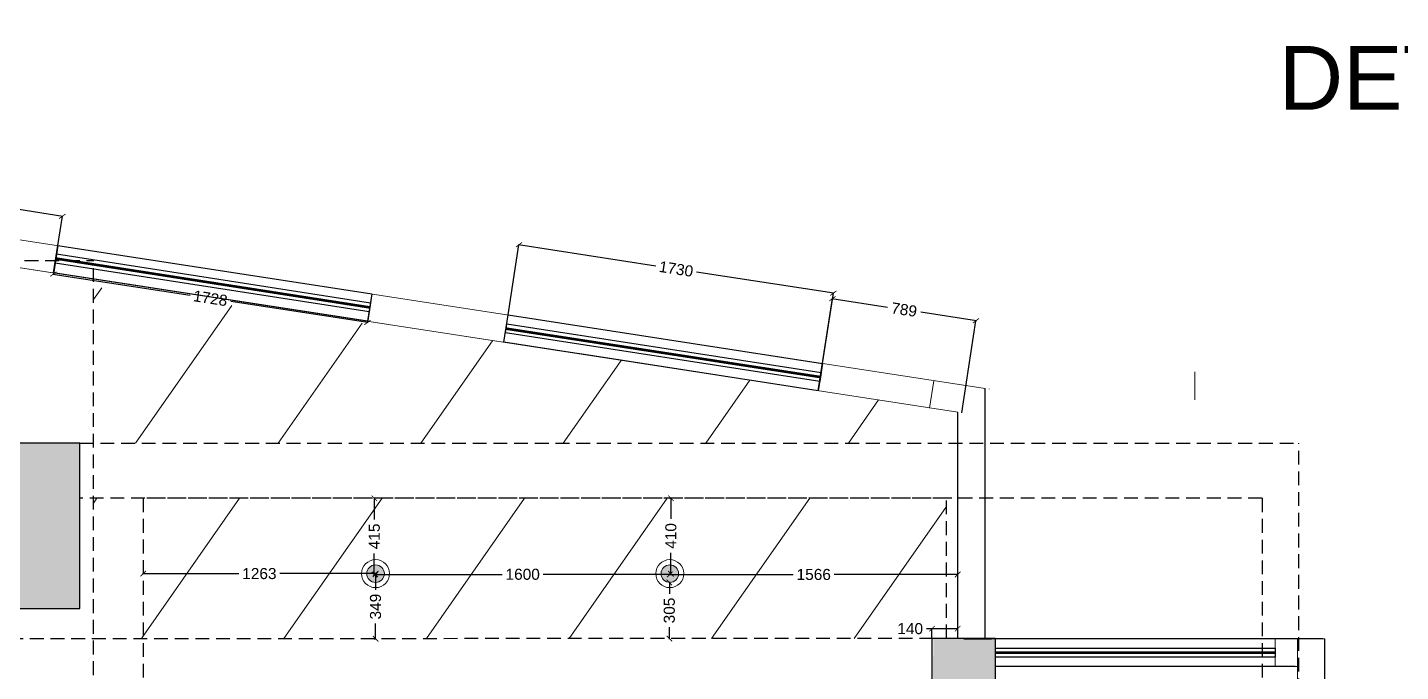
# Model space of a CAD drawing. Header units: millimetres. Extents: x 1464389 to 1998638, y -29162 to 256806.
# Drawn here: x 1776443 to 1783910, y 211051 to 214553 of the extents above; entities that cross this region are included whole.
import ezdxf
from ezdxf import colors
from ezdxf.entities.mleader import LeaderData, LeaderLine
from ezdxf.math import Vec2, Vec3

# ---------------------------------------------------------------- set-up
doc = ezdxf.new("R2010")
doc.units = ezdxf.units.MM
doc.header["$LTSCALE"] = 15
doc.header["$PDMODE"] = 35
doc.linetypes.add('DASHED', pattern=[0.75, 0.5, -0.25])
doc.linetypes.add('DASHED2', pattern=[0.375, 0.25, -0.125])
doc.layers.get('0').update_dxf_attribs({"lineweight": 5})
for name, color, linetype in [('0_COVE_loop', 30, 'Continuous'), ('A-WNDW', 4, 'Continuous'), ('GFC Columns', 6, 'Continuous'), ('GFC Walls', 14, 'Continuous'), ('S-col-3', 3, 'Continuous'), ('supended frame', 30, 'DASHED')]:
    doc.layers.add(name, color=color, linetype=linetype)
for name, color, linetype, lineweight in [('false ceiling', 124, 'Continuous', 9), ('Hatch', 252, 'Continuous', 15), ('wall', 50, 'Continuous', 30)]:
    doc.layers.add(name, color=color, linetype=linetype, lineweight=lineweight)
doc.layers.add('TEXTS', color=7, linetype='Continuous', true_color=0x636466)
doc.styles.add('ARIAL', font='arial.ttf')
doc.dimstyles.new('SC-25', dxfattribs={"dimtxt": 60, "dimasz": 30, "dimexe": 0, "dimexo": 0, "dimgap": 25, "dimtad": 0, "dimdec": 0, "dimzin": 0, "dimdsep": 46, "dimtxsty": 'ARIAL', "dimblk": 'ARCHTICK', "dimcen": 0.09, "dimdle": 3, "dimclrd": 251, "dimclre": 251, "dimclrt": 1, "dimadec": 0, "dimazin": 0, "dimtfac": 1, "dimtdec": 0, "dimtofl": 0, "dimtmove": 0, "dimatfit": 2, "dimfxl": 100, "dimtolj": 1, "dimtzin": 0, "dimarcsym": 0})
pattern_1 = [(55, (1353770.7, 220033.9), (-520.16155, 364.221), [])]

# ---------------------------------------------------------------- blocks, each defined once
blk = doc.blocks.new('_ArchTick')
at = {"color": 0, "linetype": 'ByBlock', "const_width": 0.15}
blk.add_lwpolyline([(-0.5, -0.5), (0.5, 0.5)], dxfattribs=at)
blk = doc.blocks.new('*D1277')
at = {"color": 251, "lineweight": -2, "transparency": 16777216}
for p, q in [((1775862.1, 213483.7), (1775887.2, 213643.2)), ((1775884.2, 213643.6), (1776169.9, 213598.7)), ((1776636, 213525.5), (1776350.3, 213570.4)), ((1776608, 213366.5), (1776633, 213525.9))]:
    blk.add_line(p, q, dxfattribs=at)
at = {"layer": 'Defpoints', "color": 0, "transparency": 16777216}
for p in [(1775862.1, 213483.7), (1776633, 213525.9), (1776608, 213366.5)]:
    blk.add_point(p, dxfattribs=at)
at = {"color": 251, "lineweight": -2, "transparency": 16777216, "xscale": 30, "yscale": 30, "zscale": 30}
for p, rotation in [((1775887.2, 213643.2), 171.0695210684895), ((1776633, 213525.9), 351.0695210684895)]:
    blk.add_blockref('_ArchTick', p, dxfattribs=dict(at, rotation=rotation))
at = {"color": 1, "transparency": 16777216, "insert": (1776260.1, 213584.6), "char_height": 60, "attachment_point": 5, "rotation": 351.06952, "style": 'ARIAL'}
blk.add_mtext('\\A1;755', dxfattribs=at)
blk = doc.blocks.new('*D1306')
at = {"color": 251, "lineweight": -2, "transparency": 16777216}
for p, q in [((1776608, 213366.5), (1776584.1, 213211.5)), ((1776581.1, 213212), (1777327.5, 213097)), ((1778315.8, 213103.4), (1778291.9, 212948.4)), ((1778294.9, 212948), (1777548.5, 213062.9))]:
    blk.add_line(p, q, dxfattribs=at)
at = {"layer": 'Defpoints', "color": 0, "transparency": 16777216}
for p in [(1776608, 213366.5), (1776584.1, 213211.5), (1778315.8, 213103.4)]:
    blk.add_point(p, dxfattribs=at)
at = {"color": 251, "lineweight": -2, "transparency": 16777216, "xscale": 30, "yscale": 30, "zscale": 30}
for p, rotation in [((1776584.1, 213211.5), 171.2424515368984), ((1778291.9, 212948.4), 351.2424515368983)]:
    blk.add_blockref('_ArchTick', p, dxfattribs=dict(at, rotation=rotation))
at = {"color": 1, "transparency": 16777216, "insert": (1777438, 213080), "char_height": 60, "attachment_point": 5, "rotation": 351.24245, "style": 'ARIAL'}
blk.add_mtext('\\A1;1728', dxfattribs=at)
blk = doc.blocks.new('*D1307')
at = {"color": 251, "lineweight": -2, "transparency": 16777216}
for p, q in [((1779057.1, 212989.2), (1779115.9, 213371.1)), ((1779113, 213371.6), (1779860.4, 213256.4)), ((1780828.5, 213107.3), (1780081.1, 213222.4)), ((1780766.7, 212725.8), (1780825.5, 213107.8))]:
    blk.add_line(p, q, dxfattribs=at)
at = {"layer": 'Defpoints', "color": 0, "transparency": 16777216}
for p in [(1780825.5, 213107.8), (1779057.1, 212989.2), (1780766.7, 212725.8)]:
    blk.add_point(p, dxfattribs=at)
at = {"color": 251, "lineweight": -2, "transparency": 16777216, "xscale": 30, "yscale": 30, "zscale": 30}
for p, rotation in [((1779115.9, 213371.1), 171.2424515323927), ((1780825.5, 213107.8), 351.2424515323927)]:
    blk.add_blockref('_ArchTick', p, dxfattribs=dict(at, rotation=rotation))
at = {"color": 1, "transparency": 16777216, "insert": (1779970.7, 213239.4), "char_height": 60, "attachment_point": 5, "rotation": 351.24245, "style": 'ARIAL'}
blk.add_mtext('\\A1;1730', dxfattribs=at)
blk = doc.blocks.new('*D1166')
at = {"color": 251, "lineweight": -2, "transparency": 16777216}
for p, q in [((1780743.4, 212577.6), (1780820.5, 213078.2)), ((1780817.5, 213078.6), (1781120.6, 213031.9)), ((1781603.8, 212957.5), (1781300.7, 213004.2)), ((1781523.7, 212457.4), (1781600.8, 212958))]:
    blk.add_line(p, q, dxfattribs=at)
at = {"layer": 'Defpoints', "color": 0, "transparency": 16777216}
for p in [(1780820.5, 213078.2), (1780743.4, 212577.6), (1781523.7, 212457.4)]:
    blk.add_point(p, dxfattribs=at)
at = {"color": 251, "lineweight": -2, "transparency": 16777216, "xscale": 30, "yscale": 30, "zscale": 30}
for p, rotation in [((1780820.5, 213078.2), 171.2424515323888), ((1781600.8, 212958), 351.2424515323888)]:
    blk.add_blockref('_ArchTick', p, dxfattribs=dict(at, rotation=rotation))
at = {"color": 1, "transparency": 16777216, "insert": (1781210.7, 213018.1), "char_height": 60, "attachment_point": 5, "rotation": 351.24245, "style": 'ARIAL'}
blk.add_mtext('\\A1;789', dxfattribs=at)
blk = doc.blocks.new('*D1308')
at = {"color": 251, "lineweight": -2, "transparency": 16777216}
for p, q in [((1781361.7, 211283.6), (1781331.7, 211283.6)), ((1781361.7, 211230.5), (1781361.7, 211283.6)), ((1781504.7, 211283.6), (1781361.7, 211283.6)), ((1781501.7, 211227.7), (1781501.7, 211283.6))]:
    blk.add_line(p, q, dxfattribs=at)
at = {"layer": 'Defpoints', "color": 0, "transparency": 16777216}
for p in [(1781361.7, 211283.6), (1781361.7, 211230.5), (1781501.7, 211227.7)]:
    blk.add_point(p, dxfattribs=at)
at = {"color": 251, "lineweight": -2, "transparency": 16777216, "xscale": 30, "yscale": 30, "zscale": 30, "rotation": 180}
blk.add_blockref('_ArchTick', (1781361.7, 211283.6), dxfattribs=at)
at = {"color": 251, "lineweight": -2, "transparency": 16777216, "xscale": 30, "yscale": 30, "zscale": 30}
blk.add_blockref('_ArchTick', (1781501.7, 211283.6), dxfattribs=at)
at = {"color": 1, "transparency": 16777216, "insert": (1781243.3, 211283.6), "char_height": 60, "attachment_point": 5, "style": 'ARIAL'}
blk.add_mtext('\\A1;140', dxfattribs=at)
blk = doc.blocks.new('mot cob 12w')
h = blk.add_hatch(color=219)
h.dxf.hatch_style = 1
h.set_gradient(color1=(100, 33, 101), color2=(248, 215, 49), name='HEMISPHERICAL')
h.paths.add_polyline_path([(-161097.6, 77016.2, 1), (-161193.2, 77016.2, 1)])
for radius in [76.2, 47.8]:
    blk.add_circle((-161145.4, 77016.2), radius)
blk = doc.blocks.new('LIGHTS 12W')
for p in [(1138805.6, 78701.2), (1140405.6, 78701.2)]:
    blk.add_blockref('mot cob 12w', p)
blk = doc.blocks.new('*D763')
at = {"color": 251, "lineweight": -2, "transparency": 16777216}
for p, q in [((340930.5, -519234.2), (340930.5, -519284.2)), ((341135.1, -519237.2), (340930.5, -519237.2)), ((340930.5, -519494.2), (340930.5, -519444.1)), ((340845.7, -519491.2), (340930.5, -519491.2))]:
    blk.add_line(p, q, dxfattribs=at)
at = {"layer": 'Defpoints', "color": 0, "transparency": 16777216}
for p in [(340930.5, -519237.2), (341135.1, -519237.2), (340845.7, -519491.2)]:
    blk.add_point(p, dxfattribs=at)
at = {"color": 251, "lineweight": -2, "transparency": 16777216, "xscale": 30, "yscale": 30, "zscale": 30}
for p, rotation in [((340930.5, -519237.2), 90), ((340930.5, -519491.2), 270)]:
    blk.add_blockref('_ArchTick', p, dxfattribs=dict(at, rotation=rotation))
at = {"color": 1, "transparency": 16777216, "insert": (340930.5, -519364.2), "char_height": 60, "attachment_point": 5, "rotation": 90, "style": 'ARIAL'}
blk.add_mtext('\\A1;10"', dxfattribs=at)
blk = doc.blocks.new('*D469')
at = {"layer": '0_COVE_loop', "color": 251, "lineweight": -2, "transparency": 16777216}
for p, q in [((985452.2, -242322), (986143.5, -242322)), ((985455.2, -242318.2), (985455.2, -242322)), ((987058.2, -242322), (986366.9, -242322)), ((987055.2, -242318.2), (987055.2, -242322))]:
    blk.add_line(p, q, dxfattribs=at)
at = {"layer": 'Defpoints', "color": 0, "transparency": 16777216}
for p in [(985455.2, -242318.2), (987055.2, -242318.2), (987055.2, -242322)]:
    blk.add_point(p, dxfattribs=at)
at = {"layer": '0_COVE_loop', "color": 251, "lineweight": -2, "transparency": 16777216, "xscale": 30, "yscale": 30, "zscale": 30, "rotation": 180}
blk.add_blockref('_ArchTick', (985455.2, -242322), dxfattribs=at)
at = {"layer": '0_COVE_loop', "color": 251, "lineweight": -2, "transparency": 16777216, "xscale": 30, "yscale": 30, "zscale": 30}
blk.add_blockref('_ArchTick', (987055.2, -242322), dxfattribs=at)
at = {"layer": '0_COVE_loop', "color": 1, "transparency": 16777216, "insert": (986255.2, -242322), "char_height": 60, "attachment_point": 5, "style": 'ARIAL'}
blk.add_mtext('\\A1;1600', dxfattribs=at)
blk = doc.blocks.new('*D470')
at = {"layer": '0_COVE_loop', "color": 251, "lineweight": -2, "transparency": 16777216}
for p, q in [((984188.7, -242318.2), (984711.7, -242318.2)), ((985458.2, -242318.2), (984935.2, -242318.2))]:
    blk.add_line(p, q, dxfattribs=at)
at = {"layer": 'Defpoints', "color": 0, "transparency": 16777216}
for p in [(984191.7, -242318.2), (984191.7, -242318.2), (985455.2, -242318.2)]:
    blk.add_point(p, dxfattribs=at)
at = {"layer": '0_COVE_loop', "color": 251, "lineweight": -2, "transparency": 16777216, "xscale": 30, "yscale": 30, "zscale": 30, "rotation": 180}
blk.add_blockref('_ArchTick', (984191.7, -242318.2), dxfattribs=at)
at = {"layer": '0_COVE_loop', "color": 251, "lineweight": -2, "transparency": 16777216, "xscale": 30, "yscale": 30, "zscale": 30}
blk.add_blockref('_ArchTick', (985455.2, -242318.2), dxfattribs=at)
at = {"layer": '0_COVE_loop', "color": 1, "transparency": 16777216, "insert": (984823.5, -242318.2), "char_height": 60, "attachment_point": 5, "style": 'ARIAL'}
blk.add_mtext('\\A1;1263', dxfattribs=at)
blk = doc.blocks.new('*D471')
at = {"layer": '0_COVE_loop', "color": 251, "lineweight": -2, "transparency": 16777216}
for p, q in [((987052.2, -242323), (987726.2, -242323)), ((988623.7, -242323), (987949.7, -242323))]:
    blk.add_line(p, q, dxfattribs=at)
at = {"layer": 'Defpoints', "color": 0, "transparency": 16777216}
for p in [(987055.2, -242323), (988620.7, -242323), (988620.7, -242323)]:
    blk.add_point(p, dxfattribs=at)
at = {"layer": '0_COVE_loop', "color": 251, "lineweight": -2, "transparency": 16777216, "xscale": 30, "yscale": 30, "zscale": 30, "rotation": 180}
blk.add_blockref('_ArchTick', (987055.2, -242323), dxfattribs=at)
at = {"layer": '0_COVE_loop', "color": 251, "lineweight": -2, "transparency": 16777216, "xscale": 30, "yscale": 30, "zscale": 30}
blk.add_blockref('_ArchTick', (988620.7, -242323), dxfattribs=at)
at = {"layer": '0_COVE_loop', "color": 1, "transparency": 16777216, "insert": (987838, -242323), "char_height": 60, "attachment_point": 5, "style": 'ARIAL'}
blk.add_mtext('\\A1;1566', dxfattribs=at)
blk = doc.blocks.new('*D640')
at = {"layer": '0_COVE_loop', "color": 251, "lineweight": -2, "transparency": 16777216}
for p, q in [((985448.5, -241905.5), (985448.5, -242023)), ((985464.2, -241908.5), (985448.5, -241908.5)), ((985448.5, -242326), (985448.5, -242208.5)), ((985464.2, -242323), (985448.5, -242323))]:
    blk.add_line(p, q, dxfattribs=at)
at = {"layer": 'Defpoints', "color": 0, "transparency": 16777216}
for p in [(985448.5, -241908.5), (985464.2, -241908.5), (985464.2, -242323)]:
    blk.add_point(p, dxfattribs=at)
at = {"layer": '0_COVE_loop', "color": 251, "lineweight": -2, "transparency": 16777216, "xscale": 30, "yscale": 30, "zscale": 30}
for p, rotation in [((985448.5, -241908.5), 90), ((985448.5, -242323), 270)]:
    blk.add_blockref('_ArchTick', p, dxfattribs=dict(at, rotation=rotation))
at = {"layer": '0_COVE_loop', "color": 1, "transparency": 16777216, "insert": (985448.5, -242115.7), "char_height": 60, "attachment_point": 5, "rotation": 90, "style": 'ARIAL'}
blk.add_mtext('\\A1;415', dxfattribs=at)
blk = doc.blocks.new('*D641')
at = {"layer": '0_COVE_loop', "color": 251, "lineweight": -2, "transparency": 16777216}
for p, q in [((985447.5, -242323), (985455.2, -242323)), ((985455.2, -242320), (985455.2, -242406.1)), ((985455.2, -242674.9), (985455.2, -242588.8)), ((985447.6, -242671.9), (985455.2, -242671.9))]:
    blk.add_line(p, q, dxfattribs=at)
at = {"layer": 'Defpoints', "color": 0, "transparency": 16777216}
for p in [(985447.5, -242323), (985447.6, -242671.9), (985455.2, -242671.9)]:
    blk.add_point(p, dxfattribs=at)
at = {"layer": '0_COVE_loop', "color": 251, "lineweight": -2, "transparency": 16777216, "xscale": 30, "yscale": 30, "zscale": 30}
for p, rotation in [((985455.2, -242323), 90), ((985455.2, -242671.9), 270)]:
    blk.add_blockref('_ArchTick', p, dxfattribs=dict(at, rotation=rotation))
at = {"layer": '0_COVE_loop', "color": 1, "transparency": 16777216, "insert": (985455.2, -242497.5), "char_height": 60, "attachment_point": 5, "rotation": 90, "style": 'ARIAL'}
blk.add_mtext('\\A1;349', dxfattribs=at)
blk = doc.blocks.new('*D642')
at = {"layer": '0_COVE_loop', "color": 251, "lineweight": -2, "transparency": 16777216}
for p, q in [((987055.2, -241908.5), (987061.1, -241908.5)), ((987061.1, -241905.5), (987061.1, -242020.9)), ((987061.1, -242321.2), (987061.1, -242205.7)), ((987055.2, -242318.2), (987061.1, -242318.2))]:
    blk.add_line(p, q, dxfattribs=at)
at = {"layer": 'Defpoints', "color": 0, "transparency": 16777216}
for p in [(987055.2, -241908.5), (987061.1, -241908.5), (987055.2, -242318.2)]:
    blk.add_point(p, dxfattribs=at)
at = {"layer": '0_COVE_loop', "color": 251, "lineweight": -2, "transparency": 16777216, "xscale": 30, "yscale": 30, "zscale": 30}
for p, rotation in [((987061.1, -241908.5), 90), ((987061.1, -242318.2), 270)]:
    blk.add_blockref('_ArchTick', p, dxfattribs=dict(at, rotation=rotation))
at = {"layer": '0_COVE_loop', "color": 1, "transparency": 16777216, "insert": (987061.1, -242113.3), "char_height": 60, "attachment_point": 5, "rotation": 90, "style": 'ARIAL'}
blk.add_mtext('\\A1;410', dxfattribs=at)
blk = doc.blocks.new('*D643')
at = {"layer": '0_COVE_loop', "color": 251, "lineweight": -2, "transparency": 16777216}
for p, q in [((987052.7, -242363), (987052.7, -242427.1)), ((987054.5, -242366), (987052.7, -242366)), ((987052.7, -242674.3), (987052.7, -242610.1)), ((987054.6, -242671.3), (987052.7, -242671.3))]:
    blk.add_line(p, q, dxfattribs=at)
at = {"layer": 'Defpoints', "color": 0, "transparency": 16777216}
for p in [(987054.5, -242366), (987052.7, -242671.3), (987054.6, -242671.3)]:
    blk.add_point(p, dxfattribs=at)
at = {"layer": '0_COVE_loop', "color": 251, "lineweight": -2, "transparency": 16777216, "xscale": 30, "yscale": 30, "zscale": 30}
for p, rotation in [((987052.7, -242366), 90), ((987052.7, -242671.3), 270)]:
    blk.add_blockref('_ArchTick', p, dxfattribs=dict(at, rotation=rotation))
at = {"layer": '0_COVE_loop', "color": 1, "transparency": 16777216, "insert": (987052.7, -242518.6), "char_height": 60, "attachment_point": 5, "rotation": 90, "style": 'ARIAL'}
blk.add_mtext('\\A1;305', dxfattribs=at)
blk = doc.blocks.new('SEC')
at = {"layer": 'Hatch'}
h = blk.add_hatch(dxfattribs=at)
h.set_pattern_fill('AR-CONC', color=256)
h.set_pattern_definition([(50, (9284.03, 0), (182.18467, -15.939086), [19.05, -209.55]), (355, (9284.03, 0), (-35.24342, 191.056845), [15.24, -167.640584]), (100.451445, (9299.2, -1.33), (146.941247, 175.11775), [16.19001, -178.090245]), (46.1842, (9284.03, 50.8), (271.07904, -42.04233), [28.575, -314.325]), (96.63556, (9306.62, 47.3), (237.40413, 247.42612), [24.28502, -267.13561]), (351.18415, (9284.03, 50.8), (237.40413, 247.42612), [22.85997, -251.45973]), (21, (9309.43, 38.1), (151.61439, -102.2652), [19.05, -209.55]), (326, (9309.43, 38.1), (61.80203, 184.187966), [15.24, -167.64]), (71.451445, (9322.06, 29.58), (213.41642, 81.92277), [16.19001, -178.08994]), (37.5, (9284.026, 0), (3.088603, 84.555039), [0, -165.608, 0, -170.18, 0, -168.275]), (7.5, (9284.03, 0), (66.819663, 100.180575), [0, -97.028, 0, -161.798, 0, -64.135]), (327.5, (9227.384, 0), (135.590595, -5.728744), [0, -63.5, 0, -198.12, 0, -262.89]), (317.5, (9201.98, 0), (148.129181, 25.42649), [0, -82.55, 0, -131.572, 0, -186.69])])
h.paths.add_polyline_path([(341447.4, -519237.2, 0.068632), (341298.3, -519037.2), (339997.2, -519037.2, 0.068632), (339848.1, -519237.2)])
at = {"color": 40, "true_color": 0xf8d731}
for centre in [(340520, -519507.4), (340840.6, -519507.4), (340797.5, -519656.1)]:
    blk.add_circle(centre, 15.8, dxfattribs=at)
at = {"layer": 'false ceiling'}
for points in [[(340384.9, -519491.2), (339754, -519491.2)], [(341541.5, -519491.2), (340759.9, -519491.2)]]:
    blk.add_lwpolyline(points, dxfattribs=at)
at = {"layer": 'supended frame', "linetype": 'ByBlock', "ltscale": 50}
for points in [[(340384.9, -519237.2), (340384.9, -519837), (340372.9, -519837), (340372.9, -519237.2)], [(340771.9, -519237.2), (340771.9, -519837), (340759.9, -519837), (340759.9, -519237.2)]]:
    blk.add_lwpolyline(points, close=True, dxfattribs=at)
at = {"layer": 'TEXTS'}
blk.add_circle((340647.7, -519677.7), 913, dxfattribs=at)
at = {"layer": 'wall'}
for points in [[(339997.2, -519037.2), (341298.3, -519037.2)], [(341447.4, -519237.2), (339848.1, -519237.2)]]:
    blk.add_lwpolyline(points, dxfattribs=at)
at = {"layer": 'TEXTS', "insert": (339912.8, -520986.9), "char_height": 150, "attachment_point": 7, "style": 'ARIAL'}
blk.add_mtext_dynamic_manual_height_columns('\\pxt5; DETAIL A', width=1863.453, gutter_width=250, heights=[104.7], dxfattribs=at)
dim = blk.add_linear_dim(base=(340930.5, -519237.2), p1=(340845.7, -519491.2), p2=(341135.1, -519237.2), angle=90, text='10"', dimstyle='SC-25')
dim.commit()
dim.dimension.update_dxf_attribs({"geometry": '*D763', "text_midpoint": (340930.5, -519364.2)})
at = {"layer": 'TEXTS'}
ml = blk.add_multileader_mtext('Standard', dxfattribs=at)
ml.set_content('TRUE CEILING\\P ', color=256)
ml.set_leader_properties()
ml.build(insert=Vec2(0, 0))
ml.multileader.update_dxf_attribs({"has_dogleg": 0, "text_right_attachment_type": 6, "dogleg_length": 0.36, "arrow_head_size": 60})
ctx = ml.context
ctx.base_point, ctx.char_height, ctx.arrow_head_size, ctx.plane_origin = Vec3(338916.4, -519465.8), 60, 60, Vec3(341039.7, -519179.9)
ctx.right_attachment, ctx.text_align_type = 6, 2
notes = []
notes.append((ctx, [(0, (1, 1, 0), (339580.8, -519495.8), (-1, 0), 0.36, [(0, [(340168.9, -519229.9)], 0, [])])]))
ctx.mtext.insert, ctx.mtext.width, ctx.mtext.alignment, ctx.mtext.flow_direction = Vec3(339498, -519435.8), 838.061, 3, 5
ml = blk.add_multileader_mtext('Standard', dxfattribs=at)
ml.set_content('FALSE CEILING\\P 10" DROP', color=256)
ml.set_leader_properties()
ml.build(insert=Vec2(0, 0))
ml.multileader.update_dxf_attribs({"has_dogleg": 0, "text_right_attachment_type": 6, "dogleg_length": 0.36, "arrow_head_size": 60})
ctx = ml.context
ctx.base_point, ctx.char_height, ctx.arrow_head_size, ctx.plane_origin = Vec3(338884, -519715.6), 60, 60, Vec3(341039.7, -519441.2)
ctx.right_attachment, ctx.text_align_type = 6, 2
notes.append((ctx, [(0, (1, 1, 0), (339608.3, -519757.6), (-1, 0), 0.36, [(0, [(340168.9, -519491.2)], 0, [])])]))
ctx.mtext.insert, ctx.mtext.width, ctx.mtext.alignment, ctx.mtext.flow_direction = Vec3(339498, -519685), 838.061, 3, 5
for ctx, leaders in notes:
    for number, flags, end, landing, length, lines in leaders:
        leader = LeaderData()
        leader.index, (leader.has_last_leader_line, leader.has_dogleg_vector, leader.attachment_direction) = number, flags
        leader.last_leader_point, leader.dogleg_vector, leader.dogleg_length = Vec3(end), Vec3(landing), length
        for number, points, colour, breaks in lines:
            line = LeaderLine()
            line.index, line.vertices, line.color, line.breaks = number, Vec3.list(points), colors.encode_raw_color(colour), breaks
            leader.lines.append(line)
        ctx.leaders.append(leader)
blk = doc.blocks.new('4th floor dimention')
at = {"layer": '0_COVE_loop'}
for base, p1, p2, picture, middle in [((985448.4635, -241908.4946), (985464.2421, -242322.9969), (985464.2421, -241908.4946), '*D640', (985448.4635, -242115.7458)), ((987061.1, -241908.5), (987055.2, -242318.2), (987055.2, -241908.5), '*D642', (987061.1, -242113.3)), ((985455.2, -242671.9), (985447.5, -242323), (985447.6, -242671.9), '*D641', (985455.2, -242497.5)), ((987052.7, -242671.3), (987054.5, -242366), (987054.6, -242671.3), '*D643', (987052.7, -242518.6))]:
    dim = blk.add_linear_dim(base=base, p1=p1, p2=p2, angle=90, dimstyle='SC-25', dxfattribs=at)
    dim.commit()
    dim.dimension.update_dxf_attribs({"geometry": picture, "text_midpoint": middle})
for base, p1, p2, picture, middle in [((984191.7301, -242318.1752), (985455.1902, -242318.1752), (984191.7301, -242318.1752), '*D470', (984823.4601, -242318.1752)), ((987055.2, -242322), (985455.2, -242318.2), (987055.2, -242318.2), '*D469', (986255.2, -242322)), ((988620.7432, -242322.9969), (987055.1902, -242322.9969), (988620.7432, -242322.9969), '*D471', (987837.9667, -242322.9969))]:
    dim = blk.add_linear_dim(base=base, p1=p1, p2=p2, dimstyle='SC-25', dxfattribs=at)
    dim.commit()
    dim.dimension.update_dxf_attribs({"geometry": picture, "text_midpoint": middle})

msp = doc.modelspace()

# ---------------------------------------------------------------- hatches: boundary and pattern name
at = {"layer": 'Hatch', "true_color": 0xa953a0}
h = msp.add_hatch(dxfattribs=at)
h.set_pattern_fill('ANSI31', color=215, scale=200, angle=10)
h.set_pattern_definition(pattern_1)
h.paths.add_polyline_path([(1761120.8, 215600.5), (1761132, 215671.8), (1759832.7, 215881.1), (1759832.7, 214004.5), (1771480.8, 214004.5)])
h.paths.add_polyline_path([(1769249.7, 214348.2), (1769272.9, 214496.4), (1769273.2, 214496.4), (1769249.9, 214348.2)], flags=16)
h.paths.add_polyline_path([(1766398.7, 213704.5), (1762153.3, 213704.5), (1762153.3, 212292.6), (1766398.7, 212292.6)])
h.paths.add_polyline_path([(1761553.3, 213704.5), (1760128.4, 213704.5), (1760128.4, 212292.6), (1761553.3, 212292.6)])
h.paths.add_polyline_path([(1766398.7, 211992.6), (1762153.3, 211992.6), (1762153.3, 205132.9), (1766398.7, 205132.9)])
h.paths.add_polyline_path([(1771617.7, 211992.6), (1766998.7, 211992.6), (1766998.7, 200554.4), (1771617.7, 200554.4)])
h.paths.add_polyline_path([(1776202.5, 211992.6), (1772217.7, 211992.6), (1772217.7, 201169.4), (1776202.5, 201169.4)])
h.paths.add_polyline_path([(1776202.5, 213082.8), (1772217.7, 213708.3), (1772217.7, 212292.6), (1776202.5, 212292.6)])
h.paths.add_polyline_path([(1781501.7, 212460.8), (1780743.4, 212577.6), (1780743.4, 212577.6), (1779033.8, 212841), (1776802.5, 213143.1), (1776802.5, 212292.6), (1781501.7, 212292.6)])
h.paths.add_polyline_path([(1781441.7, 210430.6), (1781361.7, 210430.6), (1781361.7, 210778.7), (1777072.7, 210778.7), (1777072.7, 206915.4), (1781361.7, 206915.4), (1781361.7, 207156.4), (1781441.7, 207156.4)])
h.paths.add_polyline_path([(1783156.7, 211005.6), (1781706.7, 211005.6), (1781706.7, 206915.4), (1783156.7, 206915.4)])
h.paths.add_polyline_path([(1783156.7, 206615.4), (1781706.7, 206615.4), (1781706.7, 200569.4), (1783156.7, 200569.4)])
h.paths.add_polyline_path([(1781441.7, 206356.4), (1781361.7, 206356.4), (1781361.7, 206615.4), (1777072.7, 206615.4), (1777072.7, 200569.4), (1781441.7, 200569.4)])
h.paths.add_polyline_path([(1781441.7, 200219.4), (1776847.7, 200219.4), (1776847.7, 198269.1), (1781441.7, 198269.1)])
h.paths.add_polyline_path([(1783156.7, 200219.4), (1781706.7, 200219.4), (1781706.7, 198269.1), (1783156.7, 198269.1)])
h.paths.add_polyline_path([(1766398.7, 204532.9), (1762153.3, 204532.9), (1762153.3, 200559.3), (1766398.7, 200559.3)])
h.paths.add_polyline_path([(1761778.4, 200259.2), (1759832.7, 200259.2), (1759832.7, 198269.1), (1761778.4, 198269.1)])
h.paths.add_polyline_path([(1767403.7, 200204.4), (1766923.7, 200204.4), (1766448.7, 200204.4), (1766448.7, 200259.3), (1762153.4, 200259.3), (1762153.4, 198269.1), (1767403.7, 198269.1)])
h.paths.add_polyline_path([(1766863.7, 197972.6), (1766863.7, 198027.6), (1766863.7, 198069.1), (1762378.4, 198069.1), (1762378.4, 198069), (1761628.4, 198069), (1759832.7, 198069.1), (1759832.7, 197483.6), (1760482.7, 197483.6), (1760482.7, 196983.6), (1766863.7, 196983.6), (1766863.7, 197068.6)])
h.paths.add_polyline_path([(1774526.7, 201169.4), (1772217.7, 201169.4), (1772217.7, 200554.4), (1774526.7, 200554.4)])
h.paths.add_polyline_path([(1778021.5, 198152.1), (1778292.1, 198152.1), (1778292.1, 198306.7), (1778021.5, 198306.7)])
h.paths.add_polyline_path([(1780641.6, 198153.3), (1780641.6, 198307.8), (1780429.2, 198307.8), (1780429.2, 198153.3)])
h.paths.add_polyline_path([(1766889.4, 197071), (1766889.4, 197225.1), (1766734.9, 197225.1), (1766734.9, 197071)])
h = msp.add_hatch(dxfattribs=at)
h.set_pattern_fill('ANSI31', color=215, scale=200, angle=10)
h.set_pattern_definition(pattern_1)
h.paths.add_polyline_path([(1781361.7, 211230.5), (1781361.7, 211230.6), (1781441.7, 211230.6), (1781441.7, 211992.6), (1776802.5, 211992.6), (1776802.5, 211230.5)])
h.paths.add_polyline_path([(1781147.8, 211205.8), (1781360.1, 211205.8), (1781360.1, 211360.3), (1781147.8, 211360.3)], flags=9)
at = {"layer": 'S-col-3', "lineweight": -3, "ltscale": 0.15}
h = msp.add_hatch(color=1, dxfattribs=at)
h.dxf.hatch_style = 1
h.paths.add_polyline_path([(1776277.5, 211392.6), (1776727.5, 211392.6), (1776727.5, 212292.6), (1776277.5, 212292.6)])
h = msp.add_hatch(color=1, dxfattribs=at)
h.dxf.hatch_style = 1
h.paths.add_polyline_path([(1781361.7, 210430.6), (1781702.9, 210432.1), (1781710.5, 211229.1), (1781369.2, 211227.7)])

# ---------------------------------------------------------------- linework, layer by layer
for p, q in [((1776584.7, 213218.3), (1776608, 213366.5)), ((1778292.5, 212955.2), (1778315.8, 213103.4)), ((1779033.8, 212841), (1779057.1, 212989.2)), ((1780743.4, 212577.6), (1780766.7, 212725.8)), ((1782791.7, 212528.6), (1782791.7, 212680.4)), ((1781348, 212482.6), (1781371.3, 212630.8)), ((1781673.7, 212586.1), (1781673.7, 212587.9)), ((1781535.7, 211228.4), (1781685.7, 211228.4)), ((1783498.7, 211228.4), (1781673.7, 211228.4)), ((1781706.7, 211078.4), (1781706.7, 211228.4)), ((1783228.7, 211078.4), (1783228.7, 211228.4)), ((1783348.7, 211078.4), (1783348.7, 211228.4)), ((1783348.7, 211078.4), (1781706.7, 211078.4)), ((1783348.7, 210518.4), (1783348.7, 211078.4))]:
    msp.add_line(p, q)
for points in [[(1759682.7, 197333.6), (1759682.7, 215973.8), (1781651.7, 212589.5)], [(1761120.8, 215600.5), (1781501.7, 212460.8)], [(1761853.4, 215487.6), (1781501.7, 212460.8)]]:
    msp.add_lwpolyline(points)
at = {"layer": 'A-WNDW', "ltscale": 0.5}
for points in [[(1778300.6, 213005.7), (1776593.1, 213271.6), (1776600.7, 213321), (1778308.2, 213055.1)], [(1780751.2, 212627), (1779041.9, 212892.1), (1779049.5, 212941.5), (1780758.9, 212676.4)], [(1781706.7, 211178.4), (1783228.7, 211178.4), (1783228.7, 211128.4), (1781706.7, 211128.4)]]:
    msp.add_lwpolyline(points, close=True, dxfattribs=at)
at = {"layer": 'A-WNDW', "ltscale": 0.5, "const_width": 14.1}
for points in [[(1778304.4, 213030.4), (1776596.9, 213296.3)], [(1780755, 212651.7), (1779045.4, 212915.1)], [(1781706.7, 211153.4), (1783228.7, 211153.4)]]:
    msp.add_lwpolyline(points, dxfattribs=at)
at = {"layer": 'GFC Columns'}
msp.add_lwpolyline([(1781706.7, 211230.6), (1781361.7, 211230.6), (1781361.7, 210430.6), (1781706.7, 210430.6)], close=True, dxfattribs=at)
at = {"layer": 'GFC Walls', "color": 252, "linetype": 'DASHED2', "ltscale": 20, "true_color": 0x939598}
msp.add_line((1776202.5, 213285.2), (1776802.5, 213285.2), dxfattribs=at)
at = {"layer": 'GFC Walls'}
for p, q in [((1776998.3, 213156.2), (1777744.5, 213041.4)), ((1779447.4, 212779), (1780193.6, 212664.1)), ((1781651.7, 211227.7), (1781651.7, 212589.5)), ((1781501.7, 211227.7), (1781501.7, 212460.8)), ((1781535.7, 211228.4), (1781685.7, 211228.4)), ((1783486.7, 211228.4), (1781673.7, 211228.4)), ((1783498.7, 197888.4), (1783498.7, 211228.4)), ((1783336.7, 211078.4), (1781706.7, 211078.4))]:
    msp.add_line(p, q, dxfattribs=at)
for points in [[(1776584.7, 213218.3), (1776608, 213366.5), (1778315.8, 213103.4), (1778292.5, 212955.2)], [(1779033.8, 212841), (1779057.1, 212989.2), (1780766.7, 212725.8), (1780743.4, 212577.6)]]:
    msp.add_lwpolyline(points, close=True, dxfattribs=at)
at = {"layer": 'GFC Walls', "color": 252, "linetype": 'DASHED2', "ltscale": 20, "true_color": 0x939598}
for points in [[(1776802.5, 198318.7), (1776802.5, 213285.2)], [(1776727.5, 211992.6), (1776727.5, 212292.6), (1783356.7, 212292.6)], [(1783356.7, 197888.4), (1783356.7, 212292.6)], [(1783156.7, 211992.6), (1776727.5, 211992.6)], [(1781441.7, 211230.5), (1781441.7, 211993), (1777072.7, 211993), (1777072.7, 206915.4), (1781361.7, 206915.4)], [(1783156.7, 211992.6), (1783156.7, 198269.1)], [(1781706.7, 210780.6), (1781706.7, 211230.6), (1776202.5, 211228.3)]]:
    msp.add_lwpolyline(points, dxfattribs=at)
at = {"layer": 'S-col-3', "color": 1, "lineweight": -3, "ltscale": 0.15}
msp.add_lwpolyline([(1776277.5, 211392.6), (1776727.5, 211392.6), (1776727.5, 212292.6), (1776277.5, 212292.6)], close=True, dxfattribs=at)

# ---------------------------------------------------------------- block references
at = {"xscale": 2.311373908304138, "yscale": 2.311373908304138, "zscale": 2.311373908304138}
msp.add_blockref('SEC', (997447.8, 1418300.9), dxfattribs=at)
at = {"color": 2}
msp.add_blockref('LIGHTS 12W', (800676, 55865.6), dxfattribs=at)
at = {"layer": '0_COVE_loop'}
msp.add_blockref('4th floor dimention', (792881, 453901.1), dxfattribs=at)

# ---------------------------------------------------------------- dimensions: what is measured, and where the dimension line sits
for p1, p2, distance, picture, middle in [((1775862.1, 213483.7), (1776608, 213366.5), 161.4, '*D1277', (1776260.1, 213584.6)), ((1778315.8, 213103.4), (1776608, 213366.5), 156.8, '*D1306', (1777438, 213080)), ((1779057.1, 212989.2), (1780766.7, 212725.8), 386.4, '*D1307', (1779970.7, 213239.4)), ((1781523.7012, 212457.4297), (1780743.407, 212577.6337), -506.4446, '*D1166', (1781210.6621, 213018.0719))]:
    dim = msp.add_aligned_dim(p1=p1, p2=p2, distance=distance, dimstyle='SC-25')
    dim.commit()
    dim.dimension.update_dxf_attribs({"geometry": picture, "text_midpoint": middle})
dim = msp.add_linear_dim(base=(1781361.7, 211283.6), p1=(1781501.7, 211227.7), p2=(1781361.7, 211230.5), angle=180, dimstyle='SC-25')
dim.commit()
dim.dimension.update_dxf_attribs({"geometry": '*D1308', "text_midpoint": (1781243.3, 211283.6)})

doc.saveas('drawing.dxf')
